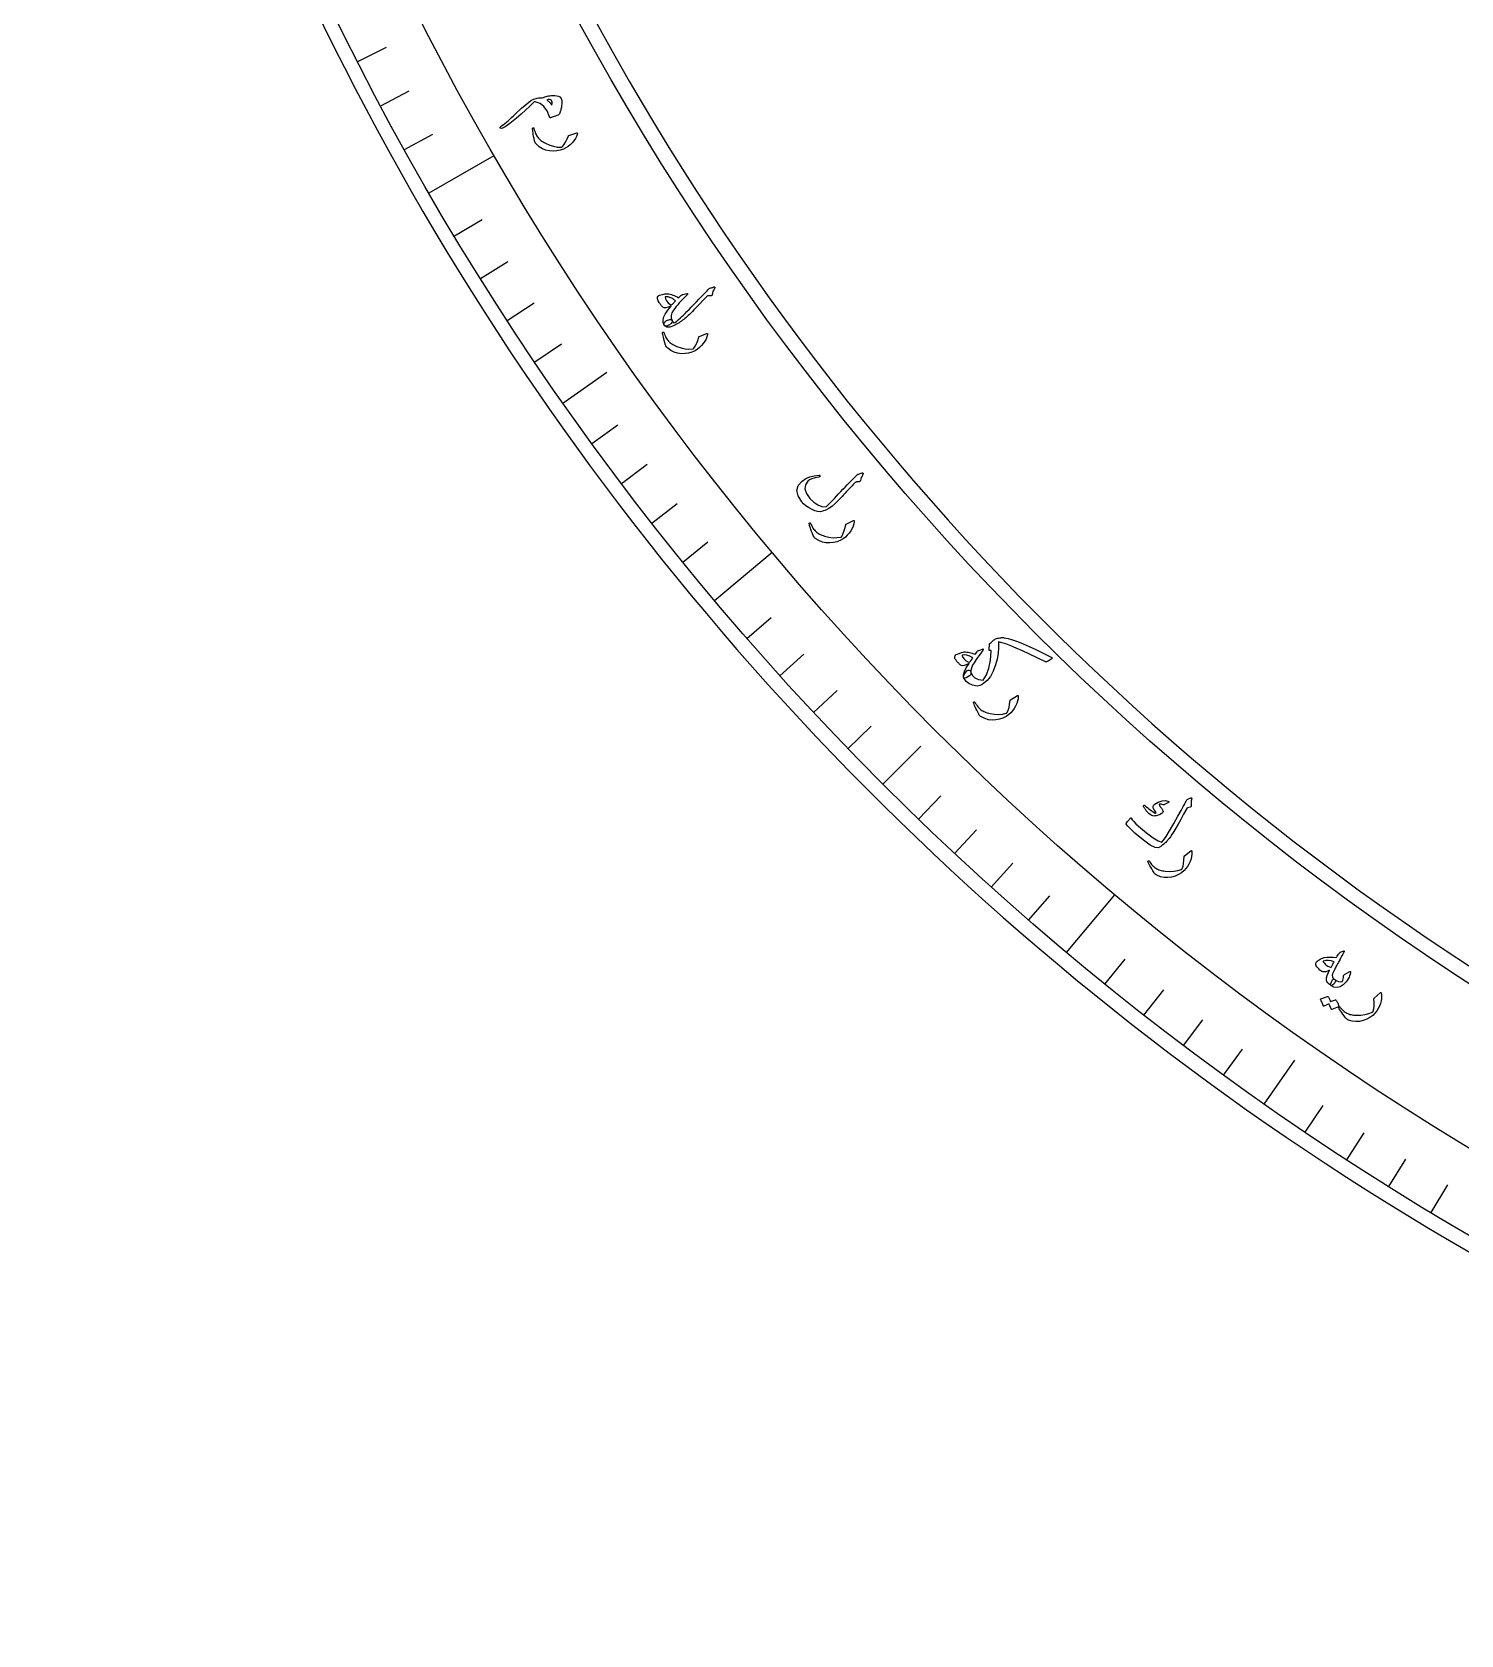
# Model space of a CAD drawing. Header units: millimetres. Extents: x -60 to 60, y -60 to 79.
# Drawn here: x -60 to -30.12, y -60 to -26.48 of the extents above; entities that cross this region are included whole.
import ezdxf

# ---------------------------------------------------------------- set-up
doc = ezdxf.new("R2010")
doc.units = ezdxf.units.MM
for name, color, linetype in [('CUT_INNER', 6, 'Continuous'), ('CUT_OUTER', 1, 'Continuous'), ('ENGRAVE', 7, 'Continuous'), ('ENGRAVE_FINE', 8, 'Continuous'), ('TEXT', 5, 'Continuous')]:
    doc.layers.add(name, color=color, linetype=linetype)

msp = doc.modelspace()

# ---------------------------------------------------------------- linework, layer by layer
at = {"layer": 'CUT_INNER'}
msp.add_arc((0.0002, -0.0002), 54.8999, 92.29679, 23.90649, dxfattribs=at)
at = {"layer": 'CUT_OUTER'}
msp.add_arc((-0.0001, -0.0001), 59.9999, 178.596765, 0.149578, dxfattribs=at)
at = {"layer": 'ENGRAVE'}
for points in [[(-51.6965, -29.847), (-50.3362, -29.0616)], [(-48.8985, -34.2391), (-47.9794, -33.5955)], [(-45.7283, -38.3706), (-44.525, -37.3609)], [(-42.21, -42.21), (-41.4167, -41.4167)], [(-38.3706, -45.7283), (-37.3609, -44.525)], [(-34.2391, -48.8985), (-33.5955, -47.9794)]]:
    msp.add_lwpolyline(points, dxfattribs=at)
for radius in [59.694, 58.1232, 55.206]:
    msp.add_circle((0, 0), radius, dxfattribs=at)
at = {"layer": 'ENGRAVE_FINE'}
for points in [[(-53.1877, -27.1005), (-52.5879, -26.7949)], [(-52.7067, -28.0246), (-52.1123, -27.7086)], [(-52.2095, -28.9402), (-51.6208, -28.6139)], [(-51.1677, -30.7447), (-50.5907, -30.398)], [(-50.6234, -31.633), (-50.0525, -31.2763)], [(-50.0636, -32.5117), (-49.499, -32.145)], [(-49.4886, -33.3805), (-48.9305, -33.004)], [(-48.2935, -35.0873), (-47.7488, -34.6916)], [(-47.6737, -35.9247), (-47.1361, -35.5196)], [(-47.0395, -36.7513), (-46.509, -36.3368)], [(-46.391, -37.5667), (-45.8678, -37.143)], [(-45.0516, -39.1628), (-44.5436, -38.7211)], [(-44.3613, -39.9431), (-43.861, -39.4926)], [(-43.6574, -40.7112), (-43.1651, -40.2521)], [(-42.9403, -41.4669), (-42.456, -40.9993)], [(-41.4669, -42.9403), (-40.9993, -42.456)], [(-40.7112, -43.6574), (-40.2521, -43.1651)], [(-39.9431, -44.3613), (-39.4926, -43.861)], [(-39.1628, -45.0516), (-38.7211, -44.5436)], [(-37.5667, -46.391), (-37.143, -45.8678)], [(-36.7513, -47.0395), (-36.3368, -46.509)], [(-35.9247, -47.6737), (-35.5196, -47.1361)], [(-35.0873, -48.2935), (-34.6916, -47.7488)], [(-33.3805, -49.4886), (-33.004, -48.9305)], [(-32.5117, -50.0636), (-32.145, -49.499)], [(-31.633, -50.6234), (-31.2763, -50.0525)], [(-30.7447, -51.1677), (-30.398, -50.5907)]]:
    msp.add_lwpolyline(points, dxfattribs=at)
at = {"layer": 'TEXT'}
for points in [[(-49.331, -27.8572), (-49.3054, -27.848), (-49.2796, -27.8395), (-49.2535, -27.8317), (-49.2271, -27.8245), (-49.2005, -27.8184), (-49.1738, -27.8135), (-49.147, -27.8098), (-49.1201, -27.8074), (-49.0692, -27.8069), (-49.0264, -27.812), (-48.9918, -27.8226), (-48.9653, -27.8388), (-48.9386, -27.8712), (-48.9234, -27.915), (-48.9198, -27.9702), (-48.9277, -28.0368), (-48.9314, -28.0561), (-48.9357, -28.0752), (-48.9405, -28.0941), (-48.9459, -28.1129), (-48.9518, -28.1317), (-48.9582, -28.1504), (-48.9651, -28.1692), (-48.9724, -28.1881), (-48.9771, -28.1983), (-48.9826, -28.2065), (-48.989, -28.2129), (-48.9962, -28.2173), (-49.0287, -28.2295), (-49.0578, -28.2402), (-49.0836, -28.2494), (-49.1059, -28.2572), (-49.1245, -28.2634), (-49.1391, -28.268), (-49.1496, -28.271), (-49.1561, -28.2725), (-49.1653, -28.2721), (-49.1727, -28.2689), (-49.1783, -28.263), (-49.182, -28.2544), (-49.231, -28.1322), (-49.2964, -28.0391), (-49.3784, -27.975), (-49.4771, -27.9397), (-49.4872, -27.939), (-49.4961, -27.9403), (-49.5039, -27.9436), (-49.5105, -27.9489), (-49.5943, -28.0304), (-49.6827, -28.1132), (-49.7756, -28.1972), (-49.8731, -28.2825), (-50.007, -28.3925), (-50.1079, -28.4638), (-50.1758, -28.4963), (-50.2109, -28.4898), (-50.2136, -28.4807), (-50.2103, -28.4703), (-50.201, -28.4587), (-50.1856, -28.4459), (-50.1519, -28.422), (-50.1174, -28.396), (-50.0823, -28.3679), (-50.0464, -28.3376), (-50.0097, -28.3055), (-49.9723, -28.2717), (-49.9341, -28.2363), (-49.8952, -28.1993), (-49.7644, -28.0753), (-49.6579, -27.9821), (-49.5758, -27.9195), (-49.5182, -27.8874), (-49.4891, -27.8765), (-49.4616, -27.8678), (-49.4356, -27.8613), (-49.4111, -27.857), (-49.3883, -27.8546), (-49.3674, -27.8538), (-49.3483, -27.8547), (-49.331, -27.8572)], [(-49.2339, -27.9027), (-49.2207, -27.913), (-49.2074, -27.9243), (-49.1942, -27.9366), (-49.1811, -27.9499), (-49.168, -27.9641), (-49.1551, -27.9791), (-49.1423, -27.9948), (-49.1297, -28.0114), (-49.1248, -27.9752), (-49.1247, -27.9463), (-49.1294, -27.9247), (-49.1388, -27.9105), (-49.1576, -27.8977), (-49.1796, -27.8921), (-49.2051, -27.8938), (-49.2339, -27.9027)], [(-48.6111, -28.5922), (-48.608, -28.5914), (-48.6053, -28.5912), (-48.6031, -28.5915), (-48.6013, -28.5922), (-48.5985, -28.5961), (-48.5974, -28.6021), (-48.598, -28.6103), (-48.6001, -28.6207), (-48.616, -28.6655), (-48.6388, -28.7096), (-48.6686, -28.753), (-48.7054, -28.7957), (-48.7477, -28.837), (-48.792, -28.8733), (-48.8384, -28.9044), (-48.8869, -28.9304), (-48.9568, -28.9544), (-49.0291, -28.9684), (-49.1039, -28.9726), (-49.1811, -28.9668), (-49.2576, -28.9503), (-49.3287, -28.9218), (-49.3945, -28.8811), (-49.4548, -28.8283), (-49.4688, -28.8129), (-49.48, -28.7958), (-49.4886, -28.7772), (-49.4944, -28.757), (-49.5039, -28.7082), (-49.5122, -28.664), (-49.5191, -28.6243), (-49.5247, -28.5892), (-49.5289, -28.5586), (-49.5317, -28.5328), (-49.5332, -28.5117), (-49.5333, -28.4952), (-49.5326, -28.4914), (-49.5314, -28.4883), (-49.5299, -28.486), (-49.5279, -28.4844), (-49.5249, -28.483), (-49.5218, -28.4823), (-49.5186, -28.4823), (-49.5152, -28.4829), (-49.512, -28.4844), (-49.5095, -28.4869), (-49.5075, -28.4906), (-49.5061, -28.4953), (-49.4983, -28.5243), (-49.49, -28.5515), (-49.481, -28.5769), (-49.4715, -28.6006), (-49.4614, -28.6226), (-49.4505, -28.6433), (-49.4388, -28.6625), (-49.4264, -28.6802), (-49.4126, -28.6972), (-49.3969, -28.7139), (-49.3793, -28.7303), (-49.3598, -28.7464), (-49.3382, -28.7623), (-49.3146, -28.7777), (-49.2888, -28.7928), (-49.261, -28.8075), (-49.1769, -28.8451), (-49.0944, -28.871), (-49.0133, -28.8852), (-48.9337, -28.8875), (-48.9276, -28.8871), (-48.9214, -28.8852), (-48.9152, -28.8818), (-48.9088, -28.8768), (-48.8773, -28.8376), (-48.8463, -28.7871), (-48.8159, -28.7253), (-48.786, -28.6522), (-48.7836, -28.6484), (-48.7812, -28.6455), (-48.7787, -28.6435), (-48.7761, -28.6425)], [(-45.7514, -31.8134), (-45.7431, -31.8113), (-45.736, -31.8113), (-45.7303, -31.8135), (-45.7259, -31.8178), (-45.7235, -31.8229), (-45.7231, -31.8285), (-45.7245, -31.8346), (-45.7279, -31.8414), (-45.7475, -31.8729), (-45.7621, -31.9046), (-45.7718, -31.9363), (-45.7766, -31.9682), (-45.7802, -31.98), (-45.7873, -31.9888), (-45.7978, -31.9944), (-45.8118, -31.9968), (-45.8197, -31.9972), (-45.8277, -31.9975), (-45.8357, -31.9978), (-45.8438, -31.9979), (-45.8519, -31.998), (-45.8599, -31.9983), (-45.8679, -31.9986), (-45.8758, -31.999), (-45.8886, -32.009), (-45.9214, -32.0414), (-45.9741, -32.0961), (-46.0468, -32.1732), (-46.0867, -32.2156), (-46.1243, -32.2553), (-46.1596, -32.2921), (-46.1928, -32.3261), (-46.2236, -32.3572), (-46.2521, -32.3851), (-46.2784, -32.4098), (-46.3023, -32.4315), (-46.3253, -32.4513), (-46.3487, -32.4706), (-46.3724, -32.4894), (-46.3965, -32.5077), (-46.421, -32.5255), (-46.446, -32.5429), (-46.4716, -32.56), (-46.4978, -32.5766), (-46.5894, -32.6265), (-46.6653, -32.6511), (-46.7253, -32.6504), (-46.7694, -32.6244), (-46.7831, -32.6058), (-46.7883, -32.587), (-46.785, -32.5679), (-46.7731, -32.5486), (-46.7557, -32.5308), (-46.7357, -32.5164), (-46.7132, -32.5053), (-46.688, -32.4976), (-46.6628, -32.4932), (-46.643, -32.494), (-46.6284, -32.5), (-46.6191, -32.5113), (-46.6134, -32.521), (-46.6082, -32.5296), (-46.6035, -32.5372), (-46.5995, -32.5439), (-46.5958, -32.5494), (-46.5922, -32.5539), (-46.5887, -32.5574), (-46.5854, -32.5597), (-46.5605, -32.5516), (-46.528, -32.5319), (-46.4877, -32.5007), (-46.4396, -32.4578), (-46.4117, -32.4313), (-46.3801, -32.4004), (-46.3448, -32.3651), (-46.3058, -32.3255), (-46.2629, -32.2815), (-46.216, -32.2332), (-46.165, -32.1806), (-46.11, -32.1237), (-46.0562, -32.068), (-46.0091, -32.019), (-45.9686, -31.9766), (-45.9347, -31.9409), (-45.9073, -31.9119), (-45.8865, -31.8897), (-45.8721, -31.8743), (-45.8643, -31.8657), (-45.8534, -31.8555), (-45.8403, -31.8465), (-45.8251, -31.8388), (-45.8077, -31.8324), (-45.7985, -31.8299), (-45.79, -31.8274), (-45.782, -31.825), (-45.7747, -31.8226), (-45.768, -31.8202), (-45.7618, -31.8179), (-45.7563, -31.8157), (-45.7514, -31.8134)], [(-46.5859, -32.2974), (-46.6196, -32.3559), (-46.6362, -32.4112), (-46.6357, -32.4635), (-46.6182, -32.5127), (-46.6139, -32.5265), (-46.6156, -32.5413), (-46.6234, -32.5569), (-46.6373, -32.5733), (-46.6454, -32.5808), (-46.654, -32.5881), (-46.663, -32.5952), (-46.6725, -32.602), (-46.6823, -32.6084), (-46.6927, -32.6141), (-46.7035, -32.6191), (-46.7149, -32.6234), (-46.7343, -32.6293), (-46.7501, -32.6315), (-46.7623, -32.6302), (-46.7708, -32.6253), (-46.787, -32.6022), (-46.7984, -32.577), (-46.805, -32.5498), (-46.8069, -32.5206), (-46.7941, -32.4528), (-46.7616, -32.3792), (-46.7093, -32.2997), (-46.6373, -32.2144), (-46.6991, -32.2371), (-46.7486, -32.2482), (-46.7856, -32.2476), (-46.8103, -32.2355), (-46.8196, -32.2261), (-46.8289, -32.2158), (-46.8384, -32.2047), (-46.8479, -32.1927), (-46.8575, -32.1798), (-46.8673, -32.1659), (-46.8773, -32.151), (-46.8875, -32.135), (-46.9052, -32.105), (-46.9174, -32.0809), (-46.924, -32.0627), (-46.925, -32.0504), (-46.9202, -32.0258), (-46.9112, -32.0067), (-46.8978, -31.9931), (-46.8802, -31.9851), (-46.819, -31.9691), (-46.7704, -31.9585), (-46.7344, -31.9531), (-46.7111, -31.953), (-46.6852, -31.957), (-46.6586, -31.9629), (-46.6311, -31.9707), (-46.6027, -31.9805), (-46.5736, -31.9923), (-46.5435, -32.006), (-46.5127, -32.0216), (-46.4809, -32.0392), (-46.4314, -31.9928), (-46.4252, -31.9876), (-46.4194, -31.9828), (-46.4141, -31.9784), (-46.4093, -31.9745), (-46.4048, -31.9713), (-46.4005, -31.9688), (-46.3965, -31.9671), (-46.3927, -31.9661), (-46.3088, -31.9489), (-46.2963, -31.9485), (-46.2927, -31.9545), (-46.2979, -31.9669), (-46.312, -31.9856), (-46.354, -32.0263), (-46.3937, -32.0667), (-46.4311, -32.1066), (-46.4662, -32.1461), (-46.4992, -32.1851), (-46.5302, -32.2233), (-46.5591, -32.2607), (-46.5859, -32.2974)], [(-46.5433, -32.1025), (-46.553, -32.0947), (-46.5633, -32.0868), (-46.5742, -32.0787), (-46.5856, -32.0706), (-46.5979, -32.0626), (-46.6111, -32.055), (-46.6253, -32.0478), (-46.6405, -32.0411), (-46.6556, -32.0346), (-46.6706, -32.0291), (-46.6857, -32.0247), (-46.7009, -32.0214), (-46.716, -32.0192), (-46.7311, -32.0181), (-46.7461, -32.0183), (-46.761, -32.0198), (-46.7536, -32.0612), (-46.7338, -32.1016), (-46.7018, -32.141), (-46.6575, -32.1792), (-46.6474, -32.183), (-46.6354, -32.1824), (-46.6216, -32.1775), (-46.606, -32.1682)], [(-45.8889, -32.7834), (-45.8859, -32.7824), (-45.8833, -32.782), (-45.881, -32.782), (-45.8792, -32.7826), (-45.8761, -32.7862), (-45.8745, -32.7921), (-45.8743, -32.8003), (-45.8755, -32.8109), (-45.8873, -32.8569), (-45.9061, -32.9028), (-45.932, -32.9487), (-45.9648, -32.9945), (-46.0033, -33.0394), (-46.0443, -33.0795), (-46.0878, -33.1146), (-46.1337, -33.1448), (-46.2012, -33.1748), (-46.2721, -33.1953), (-46.3462, -33.206), (-46.4236, -33.207), (-46.5012, -33.1974), (-46.5746, -33.1753), (-46.6437, -33.1406), (-46.7084, -33.0934), (-46.7237, -33.0792), (-46.7364, -33.0632), (-46.7466, -33.0454), (-46.7542, -33.0258), (-46.768, -32.9781), (-46.7801, -32.9348), (-46.7905, -32.8959), (-46.7992, -32.8613), (-46.8061, -32.8313), (-46.8112, -32.8058), (-46.8146, -32.7849), (-46.8161, -32.7686), (-46.8157, -32.7647), (-46.8149, -32.7615), (-46.8135, -32.759), (-46.8117, -32.7572), (-46.8089, -32.7556), (-46.8058, -32.7547), (-46.8026, -32.7543), (-46.7992, -32.7547), (-46.7959, -32.7559), (-46.7931, -32.7582), (-46.7908, -32.7616), (-46.7891, -32.7662), (-46.7787, -32.7944), (-46.768, -32.8208), (-46.7568, -32.8453), (-46.7453, -32.868), (-46.7332, -32.8891), (-46.7205, -32.9087), (-46.7072, -32.9267), (-46.6932, -32.9434), (-46.678, -32.959), (-46.6609, -32.9742), (-46.6419, -32.989), (-46.621, -33.0034), (-46.5982, -33.0172), (-46.5732, -33.0305), (-46.5463, -33.0433), (-46.5172, -33.0554), (-46.4302, -33.0855), (-46.3456, -33.104), (-46.2636, -33.1109), (-46.1841, -33.1062), (-46.1781, -33.1053), (-46.1721, -33.1028), (-46.1662, -33.0988), (-46.1603, -33.0933), (-46.1324, -33.0515), (-46.106, -32.9985), (-46.0812, -32.9342), (-46.0578, -32.8587), (-46.0558, -32.8547), (-46.0537, -32.8516), (-46.0513, -32.8494), (-46.0489, -32.8482)], [(-42.6446, -35.7012), (-42.6388, -35.7002), (-42.6336, -35.7006), (-42.629, -35.7027), (-42.625, -35.7063), (-42.6223, -35.7111), (-42.6216, -35.7164), (-42.6228, -35.7222), (-42.626, -35.7287), (-42.6456, -35.7652), (-42.6606, -35.7992), (-42.6708, -35.8305), (-42.6763, -35.8593), (-42.679, -35.8688), (-42.6853, -35.8761), (-42.695, -35.8811), (-42.7082, -35.884), (-42.7152, -35.8846), (-42.7219, -35.8852), (-42.7284, -35.8859), (-42.7345, -35.8866), (-42.7402, -35.8872), (-42.7456, -35.8878), (-42.7504, -35.8882), (-42.7548, -35.8885), (-42.7626, -35.8894), (-42.7705, -35.892), (-42.7786, -35.8963), (-42.7869, -35.9025), (-42.8078, -35.9226), (-42.8304, -35.9449), (-42.8546, -35.9694), (-42.8803, -35.996), (-42.9078, -36.0248), (-42.9369, -36.0555), (-42.9678, -36.0883), (-43.0005, -36.123), (-43.0326, -36.1582), (-43.063, -36.1911), (-43.0917, -36.2216), (-43.1187, -36.2497), (-43.1441, -36.2755), (-43.1677, -36.2993), (-43.1897, -36.321), (-43.21, -36.3406), (-43.2724, -36.396), (-43.3372, -36.4416), (-43.4045, -36.4774), (-43.4743, -36.5034), (-43.5215, -36.5113), (-43.5748, -36.5069), (-43.6343, -36.4903), (-43.6999, -36.4613), (-43.7647, -36.4247), (-43.8209, -36.3862), (-43.8683, -36.3459), (-43.907, -36.3039), (-43.9828, -36.1813), (-44.0064, -36.0684), (-43.9777, -35.9653), (-43.897, -35.8722), (-43.8222, -35.8206), (-43.7386, -35.7828), (-43.6462, -35.7588), (-43.5449, -35.7485), (-43.5384, -35.7487), (-43.5332, -35.7503), (-43.5293, -35.7532), (-43.5267, -35.7574), (-43.525, -35.7627), (-43.5245, -35.7674), (-43.5253, -35.7716), (-43.5273, -35.7752), (-43.5311, -35.7797), (-43.5355, -35.783), (-43.5406, -35.7853), (-43.5463, -35.7865), (-43.6286, -35.8044), (-43.6948, -35.8244), (-43.7448, -35.8466), (-43.7787, -35.8709), (-43.8303, -35.9495), (-43.8402, -36.0361), (-43.8082, -36.1308), (-43.7345, -36.2334), (-43.6524, -36.313), (-43.5688, -36.369), (-43.4837, -36.4013), (-43.3971, -36.4101), (-43.3755, -36.3902), (-43.3507, -36.3665), (-43.3227, -36.3389), (-43.2916, -36.3074), (-43.2573, -36.2718), (-43.2198, -36.2321), (-43.179, -36.1882), (-43.1351, -36.1401), (-43.0893, -36.0911), (-43.044, -36.0431), (-42.9992, -35.9961), (-42.9549, -35.9502), (-42.9111, -35.9053), (-42.8677, -35.8615), (-42.8247, -35.8189), (-42.7821, -35.7775), (-42.7426, -35.7358), (-42.7374, -35.7319), (-42.7322, -35.7287), (-42.7268, -35.7263), (-42.7214, -35.7246)], [(-42.8255, -36.695), (-42.8226, -36.6938), (-42.82, -36.6931), (-42.8177, -36.6929), (-42.8158, -36.6934), (-42.8125, -36.6967), (-42.8103, -36.7024), (-42.8094, -36.7106), (-42.8097, -36.7212), (-42.8174, -36.7681), (-42.8321, -36.8155), (-42.8538, -36.8634), (-42.8825, -36.9119), (-42.9169, -36.9601), (-42.9542, -37.0036), (-42.9944, -37.0424), (-43.0375, -37.0765), (-43.1021, -37.1124), (-43.1709, -37.139), (-43.2438, -37.1562), (-43.3208, -37.164), (-43.399, -37.1613), (-43.474, -37.1457), (-43.5459, -37.1172), (-43.6145, -37.0759), (-43.631, -37.0631), (-43.6451, -37.0483), (-43.6568, -37.0315), (-43.666, -37.0126), (-43.684, -36.9663), (-43.6999, -36.9242), (-43.7137, -36.8864), (-43.7254, -36.8527), (-43.7349, -36.8234), (-43.7423, -36.7985), (-43.7474, -36.778), (-43.7503, -36.7618), (-43.7503, -36.7579), (-43.7498, -36.7547), (-43.7487, -36.7521), (-43.747, -36.7501), (-43.7443, -36.7483), (-43.7414, -36.7471), (-43.7382, -36.7465), (-43.7347, -36.7465), (-43.7314, -36.7474), (-43.7284, -36.7495), (-43.7258, -36.7527), (-43.7236, -36.7571), (-43.7108, -36.7843), (-43.6978, -36.8096), (-43.6846, -36.833), (-43.6711, -36.8547), (-43.6572, -36.8746), (-43.6428, -36.893), (-43.628, -36.9098), (-43.6126, -36.9251), (-43.5961, -36.9394), (-43.5777, -36.953), (-43.5574, -36.9661), (-43.5354, -36.9786), (-43.5114, -36.9904), (-43.4854, -37.0014), (-43.4574, -37.0117), (-43.4274, -37.0213), (-43.338, -37.0436), (-43.2522, -37.0546), (-43.1699, -37.0542), (-43.0911, -37.0426), (-43.0852, -37.0411), (-43.0795, -37.0381), (-43.0739, -37.0336), (-43.0686, -37.0276), (-43.0444, -36.9835), (-43.0228, -36.9283), (-43.0037, -36.8621), (-42.9871, -36.7849), (-42.9855, -36.7807), (-42.9836, -36.7774), (-42.9814, -36.7751), (-42.9791, -36.7736)], [(-38.6882, -39.5518), (-38.6742, -39.5613), (-38.6697, -39.5717), (-38.6747, -39.583), (-38.6893, -39.5953), (-38.7539, -39.6355), (-38.771, -39.6451), (-38.7862, -39.6508), (-38.7992, -39.6527), (-38.8102, -39.6507), (-38.986, -39.5649), (-39.1464, -39.4883), (-39.2916, -39.4209), (-39.4215, -39.3631), (-39.5363, -39.3152), (-39.6359, -39.2776), (-39.7203, -39.2505), (-39.7897, -39.2339), (-39.7896, -39.3534), (-39.8005, -39.4735), (-39.8224, -39.5944), (-39.8553, -39.716), (-39.9045, -39.8466), (-39.9625, -39.9554), (-40.0292, -40.0423), (-40.1049, -40.1072), (-40.1445, -40.1308), (-40.1803, -40.1469), (-40.2122, -40.1556), (-40.2403, -40.1568), (-40.3341, -40.1389), (-40.4106, -40.1071), (-40.4697, -40.0617), (-40.5116, -40.0027), (-40.5219, -39.9699), (-40.5197, -39.936), (-40.5049, -39.901), (-40.4777, -39.865), (-40.4521, -39.8402), (-40.429, -39.8259), (-40.4086, -39.8222), (-40.3907, -39.8289), (-40.3849, -39.8354), (-40.3792, -39.8454), (-40.3737, -39.8587), (-40.3684, -39.8755), (-40.3386, -39.9369), (-40.2855, -39.9842), (-40.2092, -40.0172), (-40.1097, -40.036), (-40.0459, -39.9204), (-39.9968, -39.7802), (-39.9622, -39.6154), (-39.9419, -39.4261), (-39.9426, -39.422), (-39.9448, -39.419), (-39.9484, -39.4172), (-39.9536, -39.4166), (-39.9772, -39.4142), (-39.9824, -39.4133), (-39.986, -39.4106), (-39.9882, -39.4062), (-39.9889, -39.3999), (-39.9803, -39.2794), (-39.9767, -39.2733), (-39.9659, -39.2618), (-39.948, -39.245), (-39.9229, -39.223), (-39.8954, -39.2004), (-39.8715, -39.183), (-39.8513, -39.171), (-39.8347, -39.1643), (-39.8114, -39.1579), (-39.789, -39.1527), (-39.7674, -39.1488), (-39.7466, -39.1461), (-39.7266, -39.1446), (-39.7072, -39.1442), (-39.6886, -39.1449), (-39.6706, -39.1467), (-39.5915, -39.1634), (-39.5, -39.19), (-39.396, -39.2264), (-39.2795, -39.2726), (-39.1506, -39.3283), (-39.009, -39.3935), (-38.8549, -39.4681), (-38.6882, -39.5518)], [(-40.3684, -39.8755), (-40.3696, -39.8979), (-40.3804, -39.92), (-40.4007, -39.9416), (-40.4305, -39.963), (-40.468, -39.9828), (-40.4958, -39.9918), (-40.5138, -39.9901), (-40.5222, -39.9776), (-40.523, -39.9198), (-40.5044, -39.8516), (-40.4663, -39.773), (-40.4087, -39.6838), (-40.465, -39.7133), (-40.511, -39.7306), (-40.5466, -39.7356), (-40.5719, -39.7284), (-40.582, -39.7211), (-40.5924, -39.7128), (-40.603, -39.7033), (-40.6138, -39.6927), (-40.6248, -39.6812), (-40.6363, -39.6691), (-40.6481, -39.6562), (-40.6602, -39.6427), (-40.6804, -39.6177), (-40.6951, -39.5967), (-40.7043, -39.5798), (-40.7081, -39.5671), (-40.7063, -39.5427), (-40.7001, -39.5229), (-40.6898, -39.5079), (-40.6751, -39.4975), (-40.6163, -39.4734), (-40.5689, -39.4563), (-40.5328, -39.4461), (-40.5082, -39.4429), (-40.4808, -39.444), (-40.4532, -39.4464), (-40.4254, -39.4503), (-40.3974, -39.4555), (-40.369, -39.4622), (-40.34, -39.4705), (-40.3103, -39.4803), (-40.2799, -39.4917), (-40.239, -39.4399), (-40.2305, -39.4292), (-40.2219, -39.4208), (-40.2132, -39.4145), (-40.2043, -39.4105), (-40.1259, -39.3827), (-40.1141, -39.3814), (-40.1097, -39.3866), (-40.1125, -39.3985), (-40.1227, -39.417), (-40.1618, -39.4692), (-40.1974, -39.5173), (-40.2294, -39.5614), (-40.2579, -39.6015), (-40.2826, -39.6376), (-40.3034, -39.6698), (-40.3202, -39.6981), (-40.333, -39.7225), (-40.3515, -39.7658), (-40.3635, -39.8057), (-40.3692, -39.8423), (-40.3684, -39.8755)], [(-40.3281, -39.5647), (-40.3929, -39.533), (-40.4518, -39.5139), (-40.5048, -39.5074), (-40.5518, -39.5136), (-40.549, -39.5285), (-40.5424, -39.5448), (-40.5321, -39.5626), (-40.5182, -39.5817), (-40.5091, -39.5917), (-40.4997, -39.6015), (-40.4898, -39.611), (-40.4794, -39.6201), (-40.4684, -39.6289), (-40.4567, -39.637), (-40.4442, -39.6446), (-40.431, -39.6516), (-40.4119, -39.6558), (-40.3924, -39.649), (-40.3725, -39.6312), (-40.3522, -39.6025), (-40.3439, -39.5882), (-40.3371, -39.5771), (-40.3319, -39.5693), (-40.3281, -39.5647)], [(-39.3961, -40.3546), (-39.3933, -40.3531), (-39.3908, -40.3521), (-39.3886, -40.3518), (-39.3867, -40.3521), (-39.383, -40.3551), (-39.3804, -40.3606), (-39.3787, -40.3686), (-39.3781, -40.3792), (-39.3816, -40.4266), (-39.392, -40.4751), (-39.4094, -40.5248), (-39.4337, -40.5757), (-39.4636, -40.6267), (-39.4969, -40.6733), (-39.5335, -40.7156), (-39.5735, -40.7534), (-39.6346, -40.7949), (-39.7007, -40.8274), (-39.7718, -40.8511), (-39.8478, -40.8657), (-39.9259, -40.87), (-40.0021, -40.8611), (-40.0762, -40.8391), (-40.1482, -40.804), (-40.1658, -40.7928), (-40.1811, -40.7793), (-40.1942, -40.7636), (-40.2051, -40.7456), (-40.2272, -40.7011), (-40.2467, -40.6606), (-40.2638, -40.6241), (-40.2784, -40.5916), (-40.2906, -40.5632), (-40.3001, -40.5391), (-40.307, -40.5191), (-40.3114, -40.5033), (-40.3117, -40.4994), (-40.3115, -40.4961), (-40.3106, -40.4934), (-40.3091, -40.4913), (-40.3066, -40.4893), (-40.3038, -40.4878), (-40.3007, -40.4869), (-40.2972, -40.4866), (-40.2938, -40.4872), (-40.2906, -40.489), (-40.2878, -40.492), (-40.2852, -40.4962), (-40.2701, -40.5221), (-40.2549, -40.5462), (-40.2396, -40.5684), (-40.2242, -40.5887), (-40.2086, -40.6073), (-40.1927, -40.6243), (-40.1764, -40.6398), (-40.1597, -40.6537), (-40.142, -40.6664), (-40.1224, -40.6784), (-40.1011, -40.6896), (-40.078, -40.7), (-40.0531, -40.7097), (-40.0262, -40.7184), (-39.9974, -40.7261), (-39.9667, -40.733), (-39.8757, -40.7473), (-39.7892, -40.7506), (-39.7073, -40.7429), (-39.6298, -40.7243), (-39.6241, -40.7223), (-39.6186, -40.7188), (-39.6135, -40.7139), (-39.6087, -40.7074), (-39.5885, -40.6613), (-39.5719, -40.6045), (-39.5588, -40.5368), (-39.5492, -40.4584), (-39.5479, -40.4541), (-39.5463, -40.4507), (-39.5444, -40.4482), (-39.5422, -40.4465)], [(-35.7538, -42.5173), (-35.7582, -42.5371), (-35.7618, -42.5564), (-35.7644, -42.5752), (-35.7661, -42.5936), (-35.7668, -42.6115), (-35.7664, -42.6292), (-35.7649, -42.6465), (-35.7623, -42.6635), (-35.7626, -42.6716), (-35.7661, -42.6784), (-35.7729, -42.6838), (-35.7828, -42.688), (-35.8379, -42.7074), (-35.8437, -42.7097), (-35.8482, -42.7119), (-35.8516, -42.714), (-35.8538, -42.716), (-35.9204, -42.8378), (-35.9812, -42.9473), (-36.0362, -43.0445), (-36.0854, -43.1295), (-36.1289, -43.202), (-36.1667, -43.2619), (-36.1989, -43.3092), (-36.2254, -43.3438), (-36.2781, -43.4069), (-36.2959, -43.426), (-36.3148, -43.4443), (-36.3347, -43.4619), (-36.3557, -43.4788), (-36.3778, -43.4948), (-36.401, -43.51), (-36.4255, -43.5244), (-36.4512, -43.5378), (-36.5156, -43.5357), (-36.6187, -43.4843), (-36.7601, -43.3834), (-36.9394, -43.2326), (-36.9934, -43.1831), (-37.042, -43.1358), (-37.0854, -43.0908), (-37.1234, -43.0481), (-37.1259, -43.043), (-37.1266, -43.0381), (-37.1254, -43.0334), (-37.1225, -43.0289), (-37.1069, -43.0085), (-37.0925, -42.99), (-37.0794, -42.9734), (-37.0676, -42.9588), (-37.0569, -42.946), (-37.0472, -42.9349), (-37.0385, -42.9253), (-37.0308, -42.9174), (-37.0262, -42.9132), (-37.0222, -42.9121), (-37.019, -42.9139), (-37.0164, -42.9188), (-36.9943, -42.9534), (-36.9616, -42.9931), (-36.9182, -43.0377), (-36.864, -43.0873), (-36.697, -43.2294), (-36.5594, -43.3323), (-36.4515, -43.3962), (-36.3734, -43.4213), (-36.3406, -43.3821), (-36.289, -43.3043), (-36.2183, -43.1879), (-36.1286, -43.0331), (-36.0397, -42.8772), (-35.9727, -42.7591), (-35.9279, -42.6786), (-35.9051, -42.6356), (-35.8992, -42.6236), (-35.8936, -42.6124), (-35.8884, -42.6019), (-35.8837, -42.5922), (-35.8793, -42.5834), (-35.8755, -42.5755), (-35.8722, -42.5686), (-35.8694, -42.5625), (-35.8627, -42.55), (-35.8544, -42.5396), (-35.8446, -42.5312), (-35.8334, -42.5249), (-35.7683, -42.4963), (-35.7636, -42.4947), (-35.7597, -42.4943), (-35.7565, -42.4952), (-35.7541, -42.4973), (-35.7525, -42.5015), (-35.752, -42.5062), (-35.7524, -42.5115), (-35.7538, -42.5173)], [(-36.2329, -42.5691), (-36.2308, -42.5715), (-36.2296, -42.5742), (-36.2292, -42.5773), (-36.2297, -42.5807), (-36.2309, -42.5831), (-36.2326, -42.5854), (-36.2347, -42.5876), (-36.2373, -42.5896), (-36.3215, -42.6348), (-36.3306, -42.6389), (-36.3385, -42.6412), (-36.3452, -42.6419), (-36.3507, -42.6408), (-36.3704, -42.6318), (-36.3891, -42.6262), (-36.4066, -42.6241), (-36.4229, -42.6255), (-36.4286, -42.6286), (-36.4304, -42.6356), (-36.4284, -42.6464), (-36.4226, -42.661), (-36.4176, -42.6695), (-36.4123, -42.6781), (-36.4066, -42.6867), (-36.4005, -42.6953), (-36.3939, -42.7041), (-36.3868, -42.713), (-36.3792, -42.7221), (-36.3711, -42.7314), (-36.3504, -42.7723), (-36.3636, -42.8088), (-36.4108, -42.8409), (-36.4922, -42.8685), (-36.5202, -42.8735), (-36.5448, -42.8749), (-36.566, -42.873), (-36.5837, -42.8677), (-36.6004, -42.8586), (-36.6209, -42.8431), (-36.6454, -42.8212), (-36.6737, -42.7929), (-36.6879, -42.7781), (-36.7009, -42.7635), (-36.7126, -42.7492), (-36.7232, -42.735), (-36.7327, -42.7212), (-36.7415, -42.7082), (-36.7494, -42.6958), (-36.7566, -42.6841), (-36.7598, -42.6754), (-36.7607, -42.6678), (-36.7596, -42.6612), (-36.7563, -42.6556), (-36.7512, -42.6513), (-36.7457, -42.6497), (-36.7399, -42.651), (-36.7338, -42.655), (-36.7151, -42.669), (-36.6942, -42.6852), (-36.671, -42.7036), (-36.6456, -42.7242), (-36.5982, -42.7625), (-36.5596, -42.7906), (-36.53, -42.8086), (-36.5093, -42.8165), (-36.5059, -42.8167), (-36.5031, -42.8157), (-36.5008, -42.8134), (-36.4991, -42.8097), (-36.4986, -42.8069), (-36.4993, -42.8035), (-36.501, -42.7994), (-36.5038, -42.7947), (-36.533, -42.7543), (-36.5446, -42.7367), (-36.5528, -42.7197), (-36.5577, -42.7034), (-36.5593, -42.6876), (-36.5584, -42.6716), (-36.5541, -42.6578), (-36.5466, -42.6463), (-36.5358, -42.6371), (-36.4511, -42.5848), (-36.3723, -42.5561), (-36.2996, -42.5509), (-36.2329, -42.5691)], [(-35.7679, -43.6028), (-35.7653, -43.601), (-35.7628, -43.5999), (-35.7607, -43.5994), (-35.7587, -43.5995), (-35.7548, -43.6021), (-35.7517, -43.6074), (-35.7494, -43.6153), (-35.7478, -43.6258), (-35.7472, -43.6733), (-35.7534, -43.7226), (-35.7664, -43.7736), (-35.7862, -43.8263), (-35.8117, -43.8797), (-35.8408, -43.9291), (-35.8736, -43.9743), (-35.9102, -44.0154), (-35.9675, -44.062), (-36.0306, -44.1002), (-36.0993, -44.1298), (-36.1738, -44.151), (-36.2513, -44.162), (-36.3279, -44.1597), (-36.4036, -44.1442), (-36.4784, -44.1154), (-36.4969, -44.1058), (-36.5133, -44.0936), (-36.5278, -44.0791), (-36.5402, -44.0621), (-36.566, -44.0197), (-36.5889, -43.981), (-36.6091, -43.9461), (-36.6265, -43.9151), (-36.641, -43.8878), (-36.6526, -43.8646), (-36.6612, -43.8453), (-36.667, -43.8299), (-36.6676, -43.826), (-36.6676, -43.8227), (-36.667, -43.82), (-36.6657, -43.8178), (-36.6634, -43.8155), (-36.6607, -43.8138), (-36.6576, -43.8126), (-36.6543, -43.8121), (-36.6508, -43.8124), (-36.6475, -43.8139), (-36.6444, -43.8166), (-36.6415, -43.8206), (-36.6241, -43.8451), (-36.6069, -43.8677), (-36.5898, -43.8885), (-36.5727, -43.9075), (-36.5556, -43.9247), (-36.5382, -43.9403), (-36.5206, -43.9543), (-36.5028, -43.9667), (-36.4841, -43.9778), (-36.4636, -43.988), (-36.4414, -43.9974), (-36.4175, -44.0058), (-36.3918, -44.0132), (-36.3643, -44.0196), (-36.3349, -44.0248), (-36.3037, -44.029), (-36.2118, -44.0354), (-36.1254, -44.0312), (-36.0444, -44.0165), (-35.9689, -43.9913), (-35.9633, -43.9888), (-35.9582, -43.9849), (-35.9535, -43.9795), (-35.9493, -43.9727), (-35.9331, -43.925), (-35.9215, -43.8669), (-35.9143, -43.7984), (-35.9114, -43.7195), (-35.9105, -43.7151), (-35.9092, -43.7115), (-35.9075, -43.7088), (-35.9055, -43.707)], [(-32.5867, -45.6995), (-32.5726, -45.6966), (-32.5656, -45.7001), (-32.5657, -45.7098), (-32.5728, -45.7259), (-32.5779, -45.735), (-32.5848, -45.7477), (-32.5935, -45.7641), (-32.604, -45.784), (-32.6165, -45.8077), (-32.6312, -45.8352), (-32.6481, -45.8665), (-32.6672, -45.9017), (-32.686, -45.9363), (-32.7028, -45.9672), (-32.7177, -45.9946), (-32.7307, -46.0183), (-32.7416, -46.0382), (-32.7504, -46.0544), (-32.7572, -46.0667), (-32.7619, -46.0753), (-32.7904, -46.1301), (-32.8078, -46.176), (-32.8142, -46.213), (-32.8096, -46.2411), (-32.8027, -46.2556), (-32.7918, -46.2697), (-32.7769, -46.2832), (-32.758, -46.2962), (-32.7482, -46.3058), (-32.7435, -46.3172), (-32.7439, -46.3304), (-32.7494, -46.3454), (-32.759, -46.3614), (-32.7703, -46.3763), (-32.7835, -46.3903), (-32.7985, -46.4031), (-32.8131, -46.4129), (-32.8257, -46.4189), (-32.8364, -46.4211), (-32.8452, -46.4195), (-32.881, -46.3936), (-32.9075, -46.3651), (-32.9245, -46.3339), (-32.9322, -46.3001), (-32.9302, -46.26), (-32.9189, -46.2133), (-32.8984, -46.1601), (-32.8684, -46.1004), (-32.9111, -46.1193), (-32.9491, -46.131), (-32.9825, -46.1353), (-33.0112, -46.1325), (-33.0307, -46.1248), (-33.0513, -46.1125), (-33.0729, -46.0956), (-33.0956, -46.074), (-33.1179, -46.0489), (-33.1352, -46.0259), (-33.1474, -46.005), (-33.1547, -45.986), (-33.1577, -45.9669), (-33.1566, -45.95), (-33.1514, -45.9352), (-33.1421, -45.9227), (-33.1275, -45.9091), (-33.1095, -45.8955), (-33.0881, -45.8817), (-33.0632, -45.8678), (-33.0372, -45.8547), (-33.0156, -45.8448), (-32.9984, -45.8381), (-32.9857, -45.8348), (-32.9237, -45.8282), (-32.8598, -45.826), (-32.794, -45.8282), (-32.7263, -45.8349), (-32.7094, -45.8074), (-32.6945, -45.7838), (-32.6817, -45.7643), (-32.6709, -45.7486), (-32.6609, -45.7362), (-32.6503, -45.7262), (-32.6392, -45.7187), (-32.6275, -45.7137)], [(-32.7763, -45.925), (-32.8378, -45.9067), (-32.8946, -45.8976), (-32.9468, -45.8977), (-32.9943, -45.9071), (-32.9989, -45.9097), (-33.0014, -45.9134), (-33.0018, -45.918), (-33, -45.9237), (-32.9902, -45.94), (-32.9781, -45.9557), (-32.9638, -45.9708), (-32.9472, -45.9853), (-32.9284, -45.9992), (-32.9073, -46.0126), (-32.8841, -46.0253), (-32.8585, -46.0374), (-32.8543, -46.0388), (-32.8492, -46.0394), (-32.8433, -46.0393), (-32.8367, -46.0385), (-32.8295, -46.0268), (-32.8223, -46.0143), (-32.8149, -46.0011), (-32.8074, -45.9873), (-32.7998, -45.9728), (-32.792, -45.9575), (-32.7842, -45.9416), (-32.7763, -45.925)], [(-32.5585, -46.1885), (-32.4602, -46.1304), (-32.448, -46.125), (-32.4397, -46.1259), (-32.4352, -46.133), (-32.4346, -46.1464), (-32.4405, -46.181), (-32.45, -46.2148), (-32.4629, -46.2478), (-32.4794, -46.28), (-32.4996, -46.3115), (-32.5237, -46.3425), (-32.5518, -46.3728), (-32.5838, -46.4025), (-32.648, -46.4454), (-32.713, -46.4625), (-32.7787, -46.4539), (-32.8452, -46.4195), (-32.8491, -46.4102), (-32.8469, -46.392), (-32.8388, -46.365), (-32.8246, -46.3292), (-32.8152, -46.3113), (-32.8053, -46.2982), (-32.7948, -46.2898), (-32.7838, -46.2861), (-32.7773, -46.2864), (-32.7708, -46.2881), (-32.7644, -46.2914), (-32.758, -46.2962), (-32.7191, -46.3219), (-32.6805, -46.3375), (-32.6424, -46.3431), (-32.6047, -46.3386), (-32.6025, -46.3377), (-32.6007, -46.3358), (-32.5991, -46.3329), (-32.5979, -46.329), (-32.5897, -46.3058), (-32.5838, -46.2805), (-32.5802, -46.253), (-32.579, -46.2233), (-32.5778, -46.2126), (-32.574, -46.2032), (-32.5676, -46.1952), (-32.5585, -46.1885)], [(-31.8081, -46.5703), (-31.8056, -46.5683), (-31.8033, -46.567), (-31.8012, -46.5663), (-31.7992, -46.5662), (-31.7951, -46.5685), (-31.7915, -46.5735), (-31.7885, -46.5811), (-31.786, -46.5914), (-31.7813, -46.6387), (-31.7832, -46.6883), (-31.7916, -46.7403), (-31.8067, -46.7946), (-31.8274, -46.85), (-31.8521, -46.9017), (-31.8808, -46.9496), (-31.9136, -46.9938), (-31.9667, -47.0453), (-32.0261, -47.0888), (-32.092, -47.1244), (-32.1644, -47.152), (-32.2406, -47.1697), (-32.3171, -47.1741), (-32.3939, -47.1653), (-32.4709, -47.1433), (-32.4902, -47.1352), (-32.5076, -47.1246), (-32.5232, -47.1114), (-32.5371, -47.0956), (-32.5665, -47.0555), (-32.5928, -47.019), (-32.6159, -46.9861), (-32.636, -46.9566), (-32.6528, -46.9308), (-32.6664, -46.9086), (-32.6767, -46.8901), (-32.6838, -46.8753), (-32.6848, -46.8716), (-32.6851, -46.8683), (-32.6847, -46.8655), (-32.6836, -46.8632), (-32.6814, -46.8607), (-32.6789, -46.8587), (-32.676, -46.8573), (-32.6727, -46.8565), (-32.6692, -46.8565), (-32.6658, -46.8577), (-32.6624, -46.8601), (-32.6592, -46.8638), (-32.6398, -46.8867), (-32.6206, -46.9078), (-32.6017, -46.927), (-32.5831, -46.9443), (-32.5645, -46.96), (-32.5458, -46.974), (-32.5271, -46.9864), (-32.5083, -46.9972), (-32.4886, -47.0066), (-32.4673, -47.0151), (-32.4444, -47.0224), (-32.4198, -47.0287), (-32.3936, -47.0338), (-32.3656, -47.0378), (-32.3359, -47.0404), (-32.3045, -47.0419), (-32.2124, -47.0402), (-32.1266, -47.0284), (-32.0472, -47.0067), (-31.9742, -46.9749), (-31.9689, -46.972), (-31.9641, -46.9676), (-31.9599, -46.9618), (-31.9563, -46.9546), (-31.9444, -46.9058), (-31.9379, -46.8469), (-31.9367, -46.778), (-31.9408, -46.6991), (-31.9403, -46.6946), (-31.9393, -46.691), (-31.9379, -46.6882), (-31.936, -46.6861)], [(-32.7485, -46.7195), (-32.7455, -46.719), (-32.7424, -46.7197), (-32.739, -46.7215), (-32.7355, -46.7245), (-32.7254, -46.7392), (-32.7161, -46.754), (-32.7075, -46.769), (-32.6998, -46.7843), (-32.6928, -46.7999), (-32.6866, -46.8161), (-32.6811, -46.8327), (-32.6763, -46.8498), (-32.6761, -46.8542), (-32.6773, -46.8579), (-32.6797, -46.8609), (-32.6836, -46.8632), (-32.8234, -46.9211), (-32.8262, -46.9212), (-32.8289, -46.9193), (-32.8315, -46.9154), (-32.834, -46.9096), (-32.8353, -46.9049), (-32.8378, -46.8979), (-32.8415, -46.8887), (-32.8466, -46.8772), (-32.8529, -46.8632), (-32.8605, -46.8467), (-32.8693, -46.8276), (-32.8795, -46.8059), (-32.9893, -46.8497), (-32.9935, -46.8505), (-32.997, -46.8489), (-32.9999, -46.8449), (-33.0022, -46.8386), (-33.0042, -46.8331), (-33.0074, -46.8246), (-33.012, -46.8132), (-33.0178, -46.7988), (-33.0251, -46.7813), (-33.0341, -46.7607), (-33.0446, -46.7368), (-33.0568, -46.7097), (-33.0575, -46.7061), (-33.057, -46.7034), (-33.0553, -46.7015), (-33.0523, -46.7005), (-32.9138, -46.6484), (-32.9108, -46.6479), (-32.9077, -46.6486), (-32.9043, -46.6504), (-32.9008, -46.6535), (-32.8918, -46.6654), (-32.8836, -46.6776), (-32.8762, -46.6902), (-32.8695, -46.7032), (-32.8635, -46.7164), (-32.8582, -46.7299), (-32.8535, -46.7435), (-32.8495, -46.7573)]]:
    msp.add_lwpolyline(points, close=True, dxfattribs=at)

doc.saveas('drawing.dxf')
